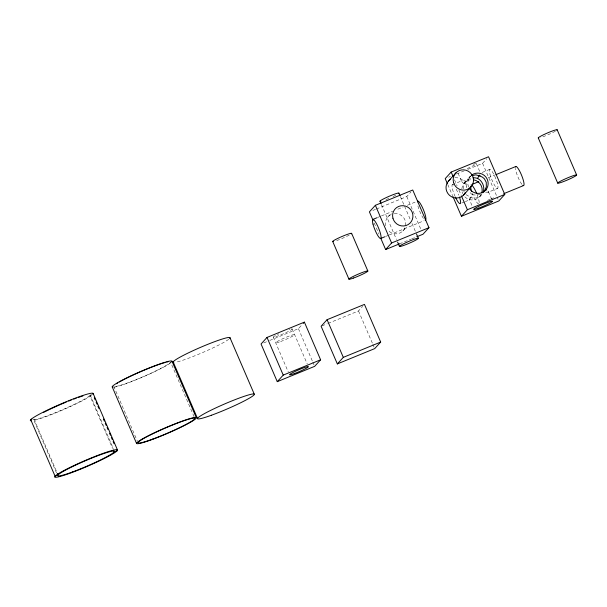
<?xml version="1.0" encoding="UTF-8"?>
<svg xmlns="http://www.w3.org/2000/svg" width="607" height="607" viewBox="0 0 607 607"><rect width="100%" height="100%" fill="white"/><g stroke="black" fill="none" stroke-linecap="round" stroke-linejoin="round"><path stroke-width="0.46" stroke-dasharray="3.04 2.28" d="M468.627 187.07A10.296 10.053 42.3 0 1 470.766 175.901C467.109 178.777 464.818 183.724 466.935 188.2M465.948 194.635L470.197 197.047L469.507 199.809L472.269 206.213M463.437 188.8C463.156 183.777 466.601 178.61 471.844 178.056M480.539 194.301L476.601 195.166L472.307 194.726L469.666 199.802L465.319 201.607M481.814 194.278L479.219 197.146M466.146 180.947L464.12 183.193L465.804 181.334M387.714 217.094L391.378 213.08M376.355 209.02L406.781 196.569L410.954 191.979M269.743 340.436L298.424 328.69L302.005 324.76M402.813 231.047L406.478 227.033M467.815 169.368L482.588 163.313L486.761 158.731M328.076 323.41L358.494 310.951L362.667 306.368M470.084 176.637L468.877 177.95L471.305 176.022M479.902 196.41L481.108 195.09C478.475 198.11 473.68 199.278 470.197 197.047M466.571 181.41C462.739 179.831 459.089 180.969 464.461 183.731M448.687 177.191L450.424 176.485M456.51 173.989L464.332 170.787M372.88 210.439L375.49 209.377M452.397 184.649L461.828 180.787M482.11 172.487L489.773 169.345M378.032 217.306L380.619 216.251M381.477 215.895L392.691 211.304M397.866 209.187L403.04 207.07M407.358 205.303L416.842 201.418M488.218 177.798L495.122 174.968M461.912 203.004L464.469 201.956M485.554 192.131L488.157 192.26L497.588 188.398M385.84 236.358L388.427 235.296M389.292 234.947L423.792 220.819M487.406 200.378L489.993 199.316M490.858 198.967L494.303 197.556M399.535 243.839L410.833 239.211M411.698 238.855L416.918 236.722M91.847 394.671L89.79 395.514L112.599 448.474M263.658 342.925L268.878 340.793M321.991 325.898L327.203 323.766M488.157 192.26L488.46 191.782L487.853 190.977M472.307 194.726L468.627 191.304M488.407 191.645L491.526 198.884M482.588 163.313L498.074 199.271M476.343 163.632L480.478 173.23M458.118 173.359L461.578 181.402M454.491 179.771L457.071 185.757M458.915 190.044L461.13 195.173M447.791 184.611L452.587 195.735M406.781 196.569L421.159 229.947M400.408 196.592L410.514 220.06M412.009 223.535L415.378 231.358M381.492 204.711L396.462 239.477M374.193 222.997L378.988 234.12M358.494 310.951L372.501 343.479M372.873 344.336L374.344 347.758M298.424 328.69L312.438 361.218M312.802 362.076L314.282 365.497M292.179 329.009L307.286 364.071M273.264 337.128L288.363 372.19M194.073 416.668L170.491 361.916A30.881 2.8 -23.3 0 1 145.559 375.642A30.881 2.8 -23.3 0 1 114.404 386.568M113.737 386.272L137.319 441.023M90.132 394.808L113.714 449.567M34.03 419.164L57.141 472.838M56.588 473.05L33.377 419.164A30.881 2.8 -23.3 0 0 63.818 409.141A30.881 2.8 -23.3 0 0 89.935 394.603M464.158 191.987L463.869 191.213M291.36 328.964A10.296 0.933 -23.3 0 1 286.587 332.34A10.296 0.933 -23.3 0 1 274.083 337.166A10.296 0.933 -23.3 0 1 278.856 333.789M289.084 329.601A10.296 0.933 -23.3 0 1 289.767 329.381M394.277 213.596A10.296 10.053 42.3 0 1 405.081 227.655A10.296 10.053 42.3 0 1 387.736 229.97M385.68 225.751A10.296 10.053 42.3 0 1 391.553 214.286M170.294 363.145A32.528 2.952 -23.3 0 1 141.78 377.44A32.528 2.952 -23.3 0 1 113.721 387.205M91.361 395.491A34.174 3.096 -23.3 0 1 63.007 409.824A34.174 3.096 -23.3 0 1 33.082 420.59M228.725 339.275A30.881 2.8 -23.3 0 1 203.208 352.303A30.881 2.8 -23.3 0 1 175.62 362.25M395.764 195.234A10.296 0.933 -23.3 0 1 391.507 197.29M388.806 198.459A10.296 0.933 -23.3 0 1 384.626 200.105M423.42 218.406A10.296 2.011 67.7 0 1 417.897 205.925M417.32 202.981A10.296 2.011 67.7 0 1 417.29 202.442M481.048 194.695A10.296 10.053 42.3 0 1 464.818 196.82M462.671 193.625A10.296 10.053 42.3 0 1 462.086 191.85M461.851 188.876A10.296 10.053 42.3 0 1 471.677 179.634M455.182 196.653A10.296 2.011 67.7 0 1 452.063 186.941A10.296 2.011 67.7 0 1 453.725 185.393M456.198 189.187A10.296 2.011 67.7 0 1 458.854 195.188M473.24 164.224A10.296 0.933 -23.3 0 1 475.584 164.376A10.296 0.933 -23.3 0 1 466.237 168.981M478.779 203.906A10.296 2.011 67.7 0 1 472.329 193.367M470.706 185.15A10.296 2.011 67.7 0 1 471.161 184.824M477.079 194.483A10.296 2.011 67.7 0 1 479.135 203.345M521.937 184.369A10.296 2.011 67.7 0 1 515.442 168.412M555.344 131.218A10.296 0.933 -23.3 0 1 540.678 137.546M454.878 177.737A10.296 10.053 42.3 0 1 466.381 187.753M349.23 235.091A10.296 0.933 -23.3 0 1 336.384 240.698M280.631 341.536A10.296 0.933 -23.3 0 0 294.615 334.654A10.296 0.933 -23.3 0 0 280.222 339.95A10.296 0.933 -23.3 0 0 280.631 341.536M489.917 174.004A10.296 2.011 67.7 0 0 497.399 188.428A10.296 2.011 67.7 0 0 493.734 174.186A10.296 2.011 67.7 0 0 489.917 174.004"/><path stroke-width="0.91" d="M480 175.324L479.788 176L482.444 177.138L484.394 178.792L486.268 182.366L486.328 186.895L484.295 191.569M482.815 192.798C486.131 186.561 480.554 176.637 473.073 177.897M477.679 178.321L479.227 175.074M416.918 236.722L423.003 234.226L428.967 227.678L412.745 190.014L375.369 205.31L369.405 211.866L373.093 220.424M267.012 337.439L261.056 343.994L277.27 381.659L314.646 366.355L320.61 359.799L304.388 322.135L267.012 337.439L283.234 375.103L277.27 381.659M303.197 323.448L304.388 322.135M452.951 196.592L461.434 216.282L498.81 200.978L504.774 194.43L488.552 156.765L451.176 172.062L445.212 178.617L447.427 183.754M380.832 238.399L385.627 249.53L391.591 242.975L428.967 227.678M448.307 181.235L456.153 172.631M327.082 319.699L321.118 326.255L337.34 363.919L374.716 348.615L380.68 342.067L364.458 304.403L327.082 319.699L343.304 357.364L337.34 363.919M463.414 195.188L471.252 186.584M461.434 216.282L467.398 209.726L504.774 194.43M471.859 175.727L475.865 174.831L479.788 176M372.85 219.423L377.167 217.663M471.836 184.505L478.733 181.683M495.987 174.619L515.821 166.5M380.665 238.475L384.975 236.715M503.795 193.671L523.629 185.545M385.627 249.53L399.535 243.839M31.852 419.225L30.737 419.687L55.062 476.184L58.052 474.955L57.445 473.543M283.234 375.103L320.61 359.799M343.304 357.364L380.68 342.067M484.083 191.804L483.415 191.637M485.524 189.316L486.541 189.968M557.188 129.807L576.65 175.006A10.296 0.933 -23.3 0 1 562.666 181.888A10.296 0.933 -23.3 0 1 562.257 180.302A10.296 0.933 -23.3 0 1 576.65 175.006M538.265 137.926L557.734 183.124M451.176 172.062L453.019 176.341M461.495 196.031L467.398 209.726M398.913 193.117L400.036 195.72M416.501 233.968L418.375 238.308A10.296 0.933 -23.3 0 1 404.391 245.19A10.296 0.933 -23.3 0 1 403.981 243.604A10.296 0.933 -23.3 0 1 418.375 238.308M379.99 201.236L381.113 203.838M397.585 242.087L399.459 246.427M375.369 205.31L391.591 242.975M351.62 233.338L367.842 271.003M332.727 241.51L348.949 279.174M229.962 337.682L254.287 394.178M173.276 362.197L197.609 418.693M172.009 361.264L196.334 417.76A32.528 2.952 -23.3 0 1 152.137 439.506A32.528 2.952 -23.3 0 1 150.855 434.498A32.528 2.952 -23.3 0 1 196.334 417.76M112.227 386.917L136.552 443.413M93.159 393.511L117.492 450.007A34.174 3.096 -23.3 0 1 71.057 472.853A34.174 3.096 -23.3 0 1 69.714 467.587A34.174 3.096 -23.3 0 1 117.492 450.007M94.297 397.82L95.208 399.937M96.126 402.054L97.037 404.171M97.947 406.295L98.858 408.412M103.425 419.005L104.336 421.121M105.246 423.238L106.157 425.363M107.075 427.48L107.985 429.597M109.503 433.125L110.421 435.249M111.331 437.366L112.242 439.483M113.152 441.6L114.07 443.717M116.498 449.37L117.105 450.781L114.116 452.01L113.509 450.591M112.925 387.236A32.528 2.952 -23.3 0 1 141.211 371.272A32.528 2.952 -23.3 0 1 171.637 362M116.392 383.768A30.881 2.8 -23.3 0 1 117.697 382.949M119.268 382.023A30.881 2.8 -23.3 0 1 165.096 362.5M166.697 362.083A30.881 2.8 -23.3 0 1 168.025 361.795M43.552 412.411A30.881 2.8 -23.3 0 1 66.231 402.069M68.728 401.06A30.881 2.8 -23.3 0 1 71.254 400.066M73.766 399.103A30.881 2.8 -23.3 0 1 76.232 398.192M78.606 397.35A30.881 2.8 -23.3 0 1 82.893 395.939M31.094 420.795A34.174 3.096 -23.3 0 1 60.806 404.019A34.174 3.096 -23.3 0 1 92.78 394.284M173.792 362.409A30.881 2.8 -23.3 0 1 201.038 347.136A30.881 2.8 -23.3 0 1 229.651 338.463M380.817 201.274A10.296 0.933 -23.3 0 1 389.072 196.319A10.296 0.933 -23.3 0 1 398.367 193.709M417.434 201.357A10.296 2.011 67.7 0 1 423.474 209.847A10.296 2.011 67.7 0 1 425.097 220.098M473.733 179.824A10.296 10.053 42.3 0 1 481.821 192.768M459.491 197.04A10.296 2.011 67.7 0 1 460.098 203.724A10.296 2.011 67.7 0 1 455.576 197.495M471.502 175.248A10.296 10.053 42.3 0 1 486.048 177.236A10.296 10.053 42.3 0 1 483.931 191.63A10.296 10.053 42.3 0 1 469.522 188.724M471.692 191.516A10.296 2.011 67.7 0 1 470.592 186.774M471.958 185.264A10.296 2.011 67.7 0 1 476.723 193.595M515.464 167.062A10.296 2.011 67.7 0 1 521.603 175.302A10.296 2.011 67.7 0 1 522.946 185.378M538.743 138.017A10.296 0.933 -23.3 0 1 547.393 132.994A10.296 0.933 -23.3 0 1 556.9 130.202M465.243 192.738A10.296 10.053 42.3 0 1 449.423 195.257A10.296 10.053 42.3 0 1 450.515 179.277M333.509 241.525A10.296 0.933 -23.3 0 1 341.642 236.639A10.296 0.933 -23.3 0 1 351.21 233.87M294.418 373.548A10.296 0.933 -23.3 0 0 308.402 366.666A10.296 0.933 -23.3 0 0 294.008 371.97A10.296 0.933 -23.3 0 0 294.418 373.548M392.926 218.247A10.296 10.053 42.3 0 0 409.968 223.186A10.296 10.053 42.3 0 0 405.385 206.084A10.296 10.053 42.3 0 0 392.926 218.247M152.865 439.051A30.881 2.8 -23.3 0 0 194.824 418.405A30.881 2.8 -23.3 0 0 151.644 434.301A30.881 2.8 -23.3 0 0 152.865 439.051M72.506 471.95A30.881 2.8 -23.3 0 0 114.465 451.304A30.881 2.8 -23.3 0 0 71.292 467.193A30.881 2.8 -23.3 0 0 72.506 471.95M211.38 415.264A30.881 2.8 -23.3 0 0 254.333 394.375A30.881 2.8 -23.3 0 0 212.131 409.664A30.881 2.8 -23.3 0 0 211.38 415.264M372.994 224.082A10.296 2.011 67.7 0 0 380.475 238.505A10.296 2.011 67.7 0 0 376.81 224.264A10.296 2.011 67.7 0 0 372.994 224.082M478.574 208.178A10.296 0.933 -23.3 0 0 492.565 201.296A10.296 0.933 -23.3 0 0 478.172 206.592A10.296 0.933 -23.3 0 0 478.574 208.178M453.52 182.388A10.296 10.053 42.3 0 0 470.569 187.328A10.296 10.053 42.3 0 0 465.986 170.226A10.296 10.053 42.3 0 0 453.52 182.388M353.54 278.029A10.296 0.933 -23.3 0 0 367.857 271.071A10.296 0.933 -23.3 0 0 353.79 276.162A10.296 0.933 -23.3 0 0 353.54 278.029"/></g></svg>
